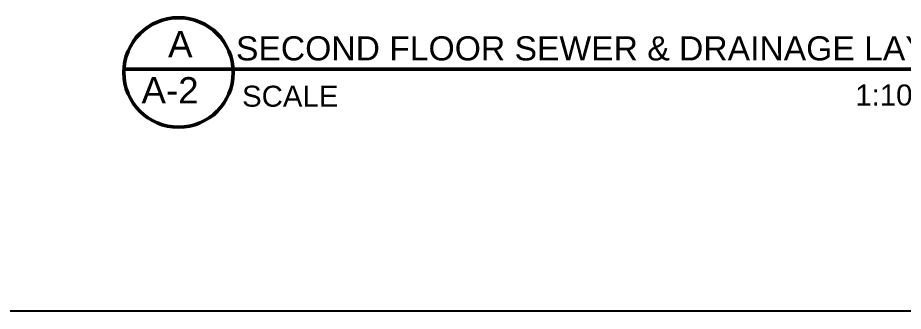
# Model space of a CAD drawing. Header units: millimetres. Extents: x 2391 to 3323, y 1596 to 2537.
# Drawn here: x 2832.1 to 2886.5, y 2060.5 to 2078.5 of the extents above; entities that cross this region are included whole.
import ezdxf

# ---------------------------------------------------------------- set-up
doc = ezdxf.new("R2010")
doc.units = ezdxf.units.MM
doc.layers.add('LETTERS', color=150, linetype='Continuous')
doc.layers.add('TEXT', color=130, linetype='Continuous')
doc.styles.get("Standard").update_dxf_attribs({"font": 'arial.ttf'})

msp = doc.modelspace()

# ---------------------------------------------------------------- linework, layer by layer
at = {"color": 11, "true_color": 0xf27172}
msp.add_line((3009.654, 2060.459), (2684.734, 2060.459), dxfattribs=at)
at = {"layer": 'LETTERS', "lineweight": 50}
msp.add_line((2838.658, 2075.32), (2892.154, 2075.32), dxfattribs=at)
msp.add_circle((2842.012, 2075.12), 3.36, dxfattribs=at)

# ---------------------------------------------------------------- texts
at = {"layer": 'TEXT'}
for s, height, p in [('A', 1.613, (2841.371, 2076.053)), ('SECOND FLOOR SEWER & DRAINAGE LAYOUT', 1.4784, (2845.54, 2075.859)), ('A-2', 1.6128, (2839.74, 2073.219)), ('SCALE', 1.2902, (2845.914, 2073.016)), ('          1:100 MTS', 1.29024, (2878.545, 2073.09))]:
    msp.add_text(s, height=height, dxfattribs=at).set_placement(p)

doc.saveas('drawing.dxf')
